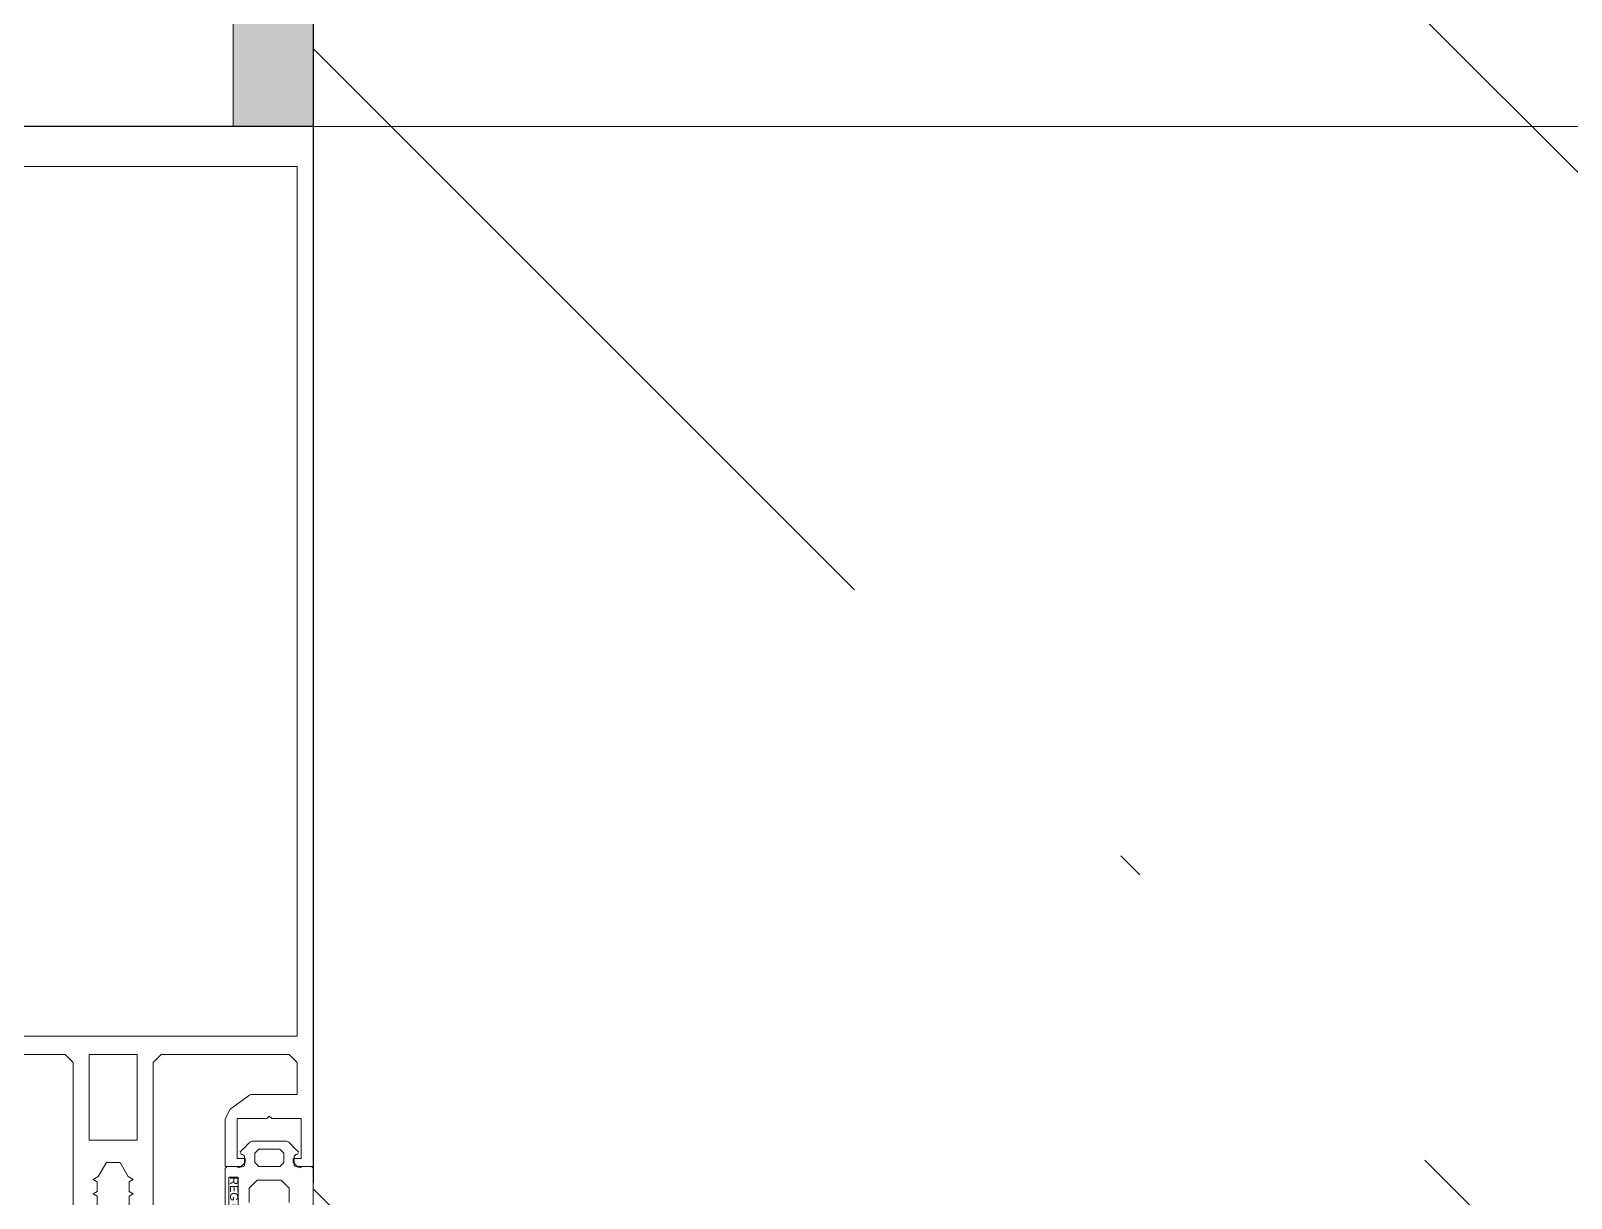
# Model space of a CAD drawing. Header units: millimetres. Extents: x 97 to 215964, y -4577 to 60645.
# Drawn here: x 157712.6 to 157905.1, y 39841 to 39987 of the extents above; entities that cross this region are included whole.
import ezdxf

# ---------------------------------------------------------------- set-up
doc = ezdxf.new("R2010")
doc.units = ezdxf.units.MM
doc.linetypes.add('ADSK_Линия сетки', pattern=[2500, 2000, -250, 0, -250])
for name, color, linetype, lineweight in [('A-GLAZ-CWMG-MCUT', 51, 'Continuous', 9), ('A-GLAZ-CWMG-OTLN', 51, 'Continuous', 9), ('A-WALL-____-MCUT', 113, 'Continuous', 9), ('A-WALL-____-PATT', 111, 'Continuous', 9), ('G-XREF-____-OTLN', 8, 'Continuous', 9), ('S-COLS-____-MCUT', 52, 'Continuous', 9), ('S-COLS-____-OTLN', 52, 'Continuous', 9), ('S-GRID-____-OTLN', 1, 'Continuous', 9)]:
    doc.layers.add(name, color=color, linetype=linetype, lineweight=lineweight)
doc.styles.add('Arial', font='arial.ttf', dxfattribs={"height": 1})

# ---------------------------------------------------------------- blocks, each defined once
blk = doc.blocks.new('Прямоугольный импост - Рядовой 50х200-38602465-О_АИ_ПП_8_400_Целиком')
at = {"layer": 'A-GLAZ-CWMG-MCUT', "color": 90}
for p, q in [((0, -28.09), (0, -160.2)), ((0, -160.2), (-50, -160.2))]:
    blk.add_line(p, q, dxfattribs=at)
blk = doc.blocks.new('Прямоугольный импост - 200_dwg-17677014-О_АИ_ПП_8_400_Целиком')
at = {"layer": 'G-XREF-____-OTLN', "color": 10, "lineweight": 5, "flags": 128}
for points in [[(227991.45, 196794.97), (227991.45, 196764.97)], [(227994.45, 196777.06), (227994.45, 196778.28), (227993.95, 196778.57), (227994.45, 196778.86), (227994.45, 196780.08), (227993.95, 196780.37), (227994.58, 196780.73), (227995.59, 196782.47), (227997.32, 196782.47), (227998.32, 196780.73), (227998.95, 196780.37), (227998.45, 196780.08), (227998.45, 196778.86), (227998.95, 196778.57), (227998.45, 196778.28), (227998.45, 196777.06)], [(228001.45, 196764.97), (228001.45, 196794.97), (228002.45, 196795.97), (228018.45, 196795.97), (228019.45, 196794.97), (228019.45, 196790.97), (228013.65, 196790.97), (228013.47, 196790.91), (228011.07, 196789.16), (228010.45, 196787.95), (228010.45, 196781.97), (228012.45, 196781.97), (228012.95, 196782.47), (228012.95, 196782.97), (228011.95, 196782.97), (228011.95, 196787.97), (228015.65, 196787.97), (228015.95, 196788.27), (228016.25, 196787.97), (228019.95, 196787.97), (228019.95, 196782.97), (228018.95, 196782.97), (228018.95, 196782.47), (228019.45, 196781.97), (228021.45, 196781.97), (228021.45, 196911.97), (227971.45, 196911.97)], [(227973.45, 196791.8), (227973.45, 196794.97), (227974.45, 196795.97), (227990.45, 196795.97), (227991.45, 196794.97)], [(228013.52, 196785.02), (228013.22, 196784.72), (228012.92, 196784.42), (228012.61, 196784.11), (228012.31, 196783.81)], [(228013.88, 196785.17), (228013.79, 196785.13), (228013.7, 196785.09), (228013.61, 196785.06), (228013.52, 196785.02)], [(228018.03, 196785.17), (228016.99, 196785.17), (228015.95, 196785.17), (228014.91, 196785.17), (228013.88, 196785.17)], [(228018.38, 196785.02), (228018.29, 196785.06), (228018.2, 196785.09), (228018.12, 196785.13), (228018.03, 196785.17)], [(228019.59, 196783.81), (228019.29, 196784.11), (228018.99, 196784.42), (228018.68, 196784.72), (228018.38, 196785.02)], [(228012.31, 196783.81), (228012.35, 196783.72), (228012.38, 196783.64), (228012.42, 196783.55), (228012.45, 196783.47)], [(228012.45, 196783.47), (228012.5, 196783.47), (228012.55, 196783.47), (228012.6, 196783.47), (228012.65, 196783.47)], [(228012.65, 196783.47), (228012.7, 196783.42), (228012.75, 196783.37), (228012.8, 196783.32), (228012.85, 196783.27)], [(228012.85, 196783.27), (228012.85, 196782.97), (228012.85, 196782.67), (228012.85, 196782.37), (228012.85, 196782.07)], [(228014.15, 196783.67), (228014.28, 196783.79), (228014.4, 196783.92), (228014.53, 196784.04), (228014.65, 196784.17)], [(228014.15, 196782.47), (228014.15, 196782.77), (228014.15, 196783.07), (228014.15, 196783.37), (228014.15, 196783.67)], [(228014.65, 196784.17), (228015.3, 196784.17), (228015.95, 196784.17), (228016.6, 196784.17), (228017.25, 196784.17)], [(228017.25, 196784.17), (228017.38, 196784.04), (228017.5, 196783.92), (228017.63, 196783.79), (228017.75, 196783.67)], [(228017.75, 196783.67), (228017.75, 196783.37), (228017.75, 196783.07), (228017.75, 196782.77), (228017.75, 196782.47)], [(228019.05, 196783.27), (228019.1, 196783.32), (228019.15, 196783.37), (228019.2, 196783.42), (228019.25, 196783.47)], [(228019.05, 196782.07), (228019.05, 196782.37), (228019.05, 196782.67), (228019.05, 196782.97), (228019.05, 196783.27)], [(228019.25, 196783.47), (228019.3, 196783.47), (228019.35, 196783.47), (228019.4, 196783.47), (228019.45, 196783.47)], [(228019.45, 196783.47), (228019.49, 196783.55), (228019.52, 196783.64), (228019.56, 196783.72), (228019.59, 196783.81)], [(228010.65, 196781.97), (228010.6, 196781.92), (228010.55, 196781.87), (228010.5, 196781.82), (228010.45, 196781.77)], [(228010.45, 196781.77), (228010.45, 196779.47), (228010.45, 196777.17), (228010.45, 196774.87), (228010.45, 196772.57)], [(228011.83, 196781.97), (228011.53, 196781.97), (228011.24, 196781.97), (228010.95, 196781.97), (228010.65, 196781.97)], [(228012.14, 196781.82), (228012.06, 196781.85), (228011.98, 196781.89), (228011.9, 196781.93), (228011.83, 196781.97)], [(228012.85, 196782.07), (228012.67, 196782), (228012.5, 196781.94), (228012.32, 196781.88), (228012.14, 196781.82)], [(228014.65, 196781.97), (228014.53, 196782.09), (228014.4, 196782.22), (228014.28, 196782.34), (228014.15, 196782.47)], [(228017.25, 196781.97), (228016.6, 196781.97), (228015.95, 196781.97), (228015.3, 196781.97), (228014.65, 196781.97)], [(228017.75, 196782.47), (228017.63, 196782.34), (228017.5, 196782.22), (228017.38, 196782.09), (228017.25, 196781.97)], [(228019.77, 196781.82), (228019.59, 196781.88), (228019.41, 196781.94), (228019.23, 196782), (228019.05, 196782.07)], [(228020.08, 196781.97), (228020, 196781.93), (228019.92, 196781.89), (228019.84, 196781.85), (228019.77, 196781.82)], [(228021.25, 196781.97), (228020.96, 196781.97), (228020.67, 196781.97), (228020.37, 196781.97), (228020.08, 196781.97)], [(228021.45, 196781.77), (228021.4, 196781.82), (228021.35, 196781.87), (228021.3, 196781.92), (228021.25, 196781.97)], [(228021.45, 196774.27), (228021.45, 196776.14), (228021.45, 196778.02), (228021.45, 196779.89), (228021.45, 196781.77)], [(228013.45, 196779.27), (228013.7, 196779.52), (228013.95, 196779.77), (228014.2, 196780.02), (228014.45, 196780.27)], [(228013.45, 196777.47), (228013.45, 196777.92), (228013.45, 196778.37), (228013.45, 196778.82), (228013.45, 196779.27)], [(228014.45, 196780.27), (228015.2, 196780.27), (228015.95, 196780.27), (228016.7, 196780.27), (228017.45, 196780.27)], [(228017.45, 196780.27), (228017.7, 196780.02), (228017.95, 196779.77), (228018.2, 196779.52), (228018.45, 196779.27)], [(228018.45, 196779.27), (228018.45, 196778.82), (228018.45, 196778.37), (228018.45, 196777.92), (228018.45, 196777.47)]]:
    blk.add_lwpolyline(points, dxfattribs=at)
for points in [[(227973.45, 196906.97), (227973.45, 196798.27), (228019.45, 196798.27), (228019.45, 196906.97)], [(227993.45, 196795.97), (227993.45, 196785.27), (227999.45, 196785.27), (227999.45, 196795.97)], [(228012.08, 196775.93), (228010.91, 196775.93), (228010.91, 196780.63), (228012.08, 196780.63)]]:
    blk.add_lwpolyline(points, close=True, dxfattribs=at)
blk = doc.blocks.new('Прямоугольный импост - 200_dwg-V152-О_АИ_ПП_8_400_Целиком')
at = {"layer": 'G-XREF-____-OTLN', "color": 10, "lineweight": 5, "flags": 128}
for points in [[(227991.45, 196794.97), (227991.45, 196764.97)], [(227994.45, 196777.06), (227994.45, 196778.28), (227993.95, 196778.57), (227994.45, 196778.86), (227994.45, 196780.08), (227993.95, 196780.37), (227994.58, 196780.73), (227995.59, 196782.47), (227997.32, 196782.47), (227998.32, 196780.73), (227998.95, 196780.37), (227998.45, 196780.08), (227998.45, 196778.86), (227998.95, 196778.57), (227998.45, 196778.28), (227998.45, 196777.06)], [(228001.45, 196764.97), (228001.45, 196794.97), (228002.45, 196795.97), (228018.45, 196795.97), (228019.45, 196794.97), (228019.45, 196790.97), (228013.65, 196790.97), (228013.47, 196790.91), (228011.07, 196789.16), (228010.45, 196787.95), (228010.45, 196781.97), (228012.45, 196781.97), (228012.95, 196782.47), (228012.95, 196782.97), (228011.95, 196782.97), (228011.95, 196787.97), (228015.65, 196787.97), (228015.95, 196788.27), (228016.25, 196787.97), (228019.95, 196787.97), (228019.95, 196782.97), (228018.95, 196782.97), (228018.95, 196782.47), (228019.45, 196781.97), (228021.45, 196781.97), (228021.45, 196911.97), (227971.45, 196911.97)], [(227973.45, 196791.8), (227973.45, 196794.97), (227974.45, 196795.97), (227990.45, 196795.97), (227991.45, 196794.97)], [(228013.52, 196785.02), (228013.22, 196784.72), (228012.92, 196784.42), (228012.61, 196784.11), (228012.31, 196783.81)], [(228013.88, 196785.17), (228013.79, 196785.13), (228013.7, 196785.09), (228013.61, 196785.06), (228013.52, 196785.02)], [(228018.03, 196785.17), (228016.99, 196785.17), (228015.95, 196785.17), (228014.91, 196785.17), (228013.88, 196785.17)], [(228018.38, 196785.02), (228018.29, 196785.06), (228018.2, 196785.09), (228018.12, 196785.13), (228018.03, 196785.17)], [(228019.59, 196783.81), (228019.29, 196784.11), (228018.99, 196784.42), (228018.68, 196784.72), (228018.38, 196785.02)], [(228012.31, 196783.81), (228012.35, 196783.72), (228012.38, 196783.64), (228012.42, 196783.55), (228012.45, 196783.47)], [(228012.45, 196783.47), (228012.5, 196783.47), (228012.55, 196783.47), (228012.6, 196783.47), (228012.65, 196783.47)], [(228012.65, 196783.47), (228012.7, 196783.42), (228012.75, 196783.37), (228012.8, 196783.32), (228012.85, 196783.27)], [(228012.85, 196783.27), (228012.85, 196782.97), (228012.85, 196782.67), (228012.85, 196782.37), (228012.85, 196782.07)], [(228014.15, 196783.67), (228014.28, 196783.79), (228014.4, 196783.92), (228014.53, 196784.04), (228014.65, 196784.17)], [(228014.15, 196782.47), (228014.15, 196782.77), (228014.15, 196783.07), (228014.15, 196783.37), (228014.15, 196783.67)], [(228014.65, 196784.17), (228015.3, 196784.17), (228015.95, 196784.17), (228016.6, 196784.17), (228017.25, 196784.17)], [(228017.25, 196784.17), (228017.38, 196784.04), (228017.5, 196783.92), (228017.63, 196783.79), (228017.75, 196783.67)], [(228017.75, 196783.67), (228017.75, 196783.37), (228017.75, 196783.07), (228017.75, 196782.77), (228017.75, 196782.47)], [(228019.05, 196783.27), (228019.1, 196783.32), (228019.15, 196783.37), (228019.2, 196783.42), (228019.25, 196783.47)], [(228019.05, 196782.07), (228019.05, 196782.37), (228019.05, 196782.67), (228019.05, 196782.97), (228019.05, 196783.27)], [(228019.25, 196783.47), (228019.3, 196783.47), (228019.35, 196783.47), (228019.4, 196783.47), (228019.45, 196783.47)], [(228019.45, 196783.47), (228019.49, 196783.55), (228019.52, 196783.64), (228019.56, 196783.72), (228019.59, 196783.81)], [(228010.65, 196781.97), (228010.6, 196781.92), (228010.55, 196781.87), (228010.5, 196781.82), (228010.45, 196781.77)], [(228010.45, 196781.77), (228010.45, 196779.47), (228010.45, 196777.17), (228010.45, 196774.87), (228010.45, 196772.57)], [(228011.83, 196781.97), (228011.53, 196781.97), (228011.24, 196781.97), (228010.95, 196781.97), (228010.65, 196781.97)], [(228012.14, 196781.82), (228012.06, 196781.85), (228011.98, 196781.89), (228011.9, 196781.93), (228011.83, 196781.97)], [(228012.85, 196782.07), (228012.67, 196782), (228012.5, 196781.94), (228012.32, 196781.88), (228012.14, 196781.82)], [(228014.65, 196781.97), (228014.53, 196782.09), (228014.4, 196782.22), (228014.28, 196782.34), (228014.15, 196782.47)], [(228017.25, 196781.97), (228016.6, 196781.97), (228015.95, 196781.97), (228015.3, 196781.97), (228014.65, 196781.97)], [(228017.75, 196782.47), (228017.63, 196782.34), (228017.5, 196782.22), (228017.38, 196782.09), (228017.25, 196781.97)], [(228019.77, 196781.82), (228019.59, 196781.88), (228019.41, 196781.94), (228019.23, 196782), (228019.05, 196782.07)], [(228020.08, 196781.97), (228020, 196781.93), (228019.92, 196781.89), (228019.84, 196781.85), (228019.77, 196781.82)], [(228021.25, 196781.97), (228020.96, 196781.97), (228020.67, 196781.97), (228020.37, 196781.97), (228020.08, 196781.97)], [(228021.45, 196781.77), (228021.4, 196781.82), (228021.35, 196781.87), (228021.3, 196781.92), (228021.25, 196781.97)], [(228021.45, 196774.27), (228021.45, 196776.14), (228021.45, 196778.02), (228021.45, 196779.89), (228021.45, 196781.77)], [(228013.45, 196779.27), (228013.7, 196779.52), (228013.95, 196779.77), (228014.2, 196780.02), (228014.45, 196780.27)], [(228013.45, 196777.47), (228013.45, 196777.92), (228013.45, 196778.37), (228013.45, 196778.82), (228013.45, 196779.27)], [(228014.45, 196780.27), (228015.2, 196780.27), (228015.95, 196780.27), (228016.7, 196780.27), (228017.45, 196780.27)], [(228017.45, 196780.27), (228017.7, 196780.02), (228017.95, 196779.77), (228018.2, 196779.52), (228018.45, 196779.27)], [(228018.45, 196779.27), (228018.45, 196778.82), (228018.45, 196778.37), (228018.45, 196777.92), (228018.45, 196777.47)]]:
    blk.add_lwpolyline(points, dxfattribs=at)
for points in [[(227973.45, 196906.97), (227973.45, 196798.27), (228019.45, 196798.27), (228019.45, 196906.97)], [(227993.45, 196795.97), (227993.45, 196785.27), (227999.45, 196785.27), (227999.45, 196795.97)], [(228012.08, 196775.93), (228010.91, 196775.93), (228010.91, 196780.63), (228012.08, 196780.63)]]:
    blk.add_lwpolyline(points, close=True, dxfattribs=at)
at = {"layer": 'G-XREF-____-OTLN', "color": 7, "lineweight": 5, "insert": (228012.05, 196780.69), "char_height": 1, "width": 6.8684, "attachment_point": 1, "rotation": 270, "line_spacing_factor": 0.941778, "style": 'Arial'}
blk.add_mtext('REG 004', dxfattribs=at)
blk = doc.blocks.new('Прямоугольный импост - 42х50х200h-V157-О_АИ_ПП_8_400_Целиком')
for name in ['Прямоугольный импост - 200_dwg-17677014-О_АИ_ПП_8_400_Целиком', 'Прямоугольный импост - 200_dwg-V152-О_АИ_ПП_8_400_Целиком']:
    blk.add_blockref(name, (-227996.45, -196751.8))
blk = doc.blocks.new('0083_СОШ675_АР_R22_rvt-1-О_АИ_ПП_8_400_Целиком')
at = {"layer": 'S-COLS-____-OTLN', "lineweight": 5}
h = blk.add_hatch(dxfattribs=at)
h.set_pattern_fill('FP_8', color=256, style=0, pattern_type=2)
h.set_pattern_definition([(135, (0, 0), (-142.5612, -142.5612), []), (135, (142.56, 0), (-142.5612, -142.5612), [252.016, -50.403, 3.353, -47.05])])
h.paths.add_polyline_path([(98950, 39775), (99450, 39775), (99450, 40475), (98950, 40475), (98950, 39775.15)])
at = {"layer": 'S-COLS-____-MCUT', "color": 130, "lineweight": 25}
blk.add_line((98950, 40475), (98950, 39842.92), dxfattribs=at)
at = {"layer": 'A-GLAZ-CWMG-OTLN', "color": 90, "lineweight": 9}
blk.add_blockref('Прямоугольный импост - 42х50х200h-V157-О_АИ_ПП_8_400_Целиком', (98925, 39814.82), dxfattribs=at)
at = {"layer": 'A-GLAZ-CWMG-OTLN', "color": 90, "lineweight": 9, "extrusion": (0, 0, -1), "rotation": 180}
blk.add_blockref('Прямоугольный импост - Рядовой 50х200-38602465-О_АИ_ПП_8_400_Целиком', (-98950, 39814.82), dxfattribs=at)

msp = doc.modelspace()

# ---------------------------------------------------------------- hatches: boundary and pattern name
at = {"layer": 'A-WALL-____-PATT'}
msp.add_hatch(color=7, dxfattribs=at).paths.add_polyline_path([(157747.887824, 39975.023044), (157747.887824, 40475.000586), (157737.887824, 40475.000586), (157737.887824, 39975.023044)])

# ---------------------------------------------------------------- linework, layer by layer
at = {"layer": 'A-WALL-____-MCUT', "color": 7}
for p, q in [((157737.887824, 40485.000586), (157737.887824, 39975.023044)), ((157747.887824, 39975.023044), (157747.887824, 40475.000586)), ((157737.887824, 39975.023044), (157747.887824, 39975.023044))]:
    msp.add_line(p, q, dxfattribs=at)
at = {"layer": 'S-GRID-____-OTLN', "linetype": 'ADSK_Линия сетки'}
msp.add_line((55228.336609, 39975.000586), (215146.441901, 39975.000586), dxfattribs=at)

# ---------------------------------------------------------------- block references
at = {"color": 250, "lineweight": 5}
msp.add_blockref('0083_СОШ675_АР_R22_rvt-1-О_АИ_ПП_8_400_Целиком', (58797.887824, 0), dxfattribs=at)

doc.saveas('drawing.dxf')
